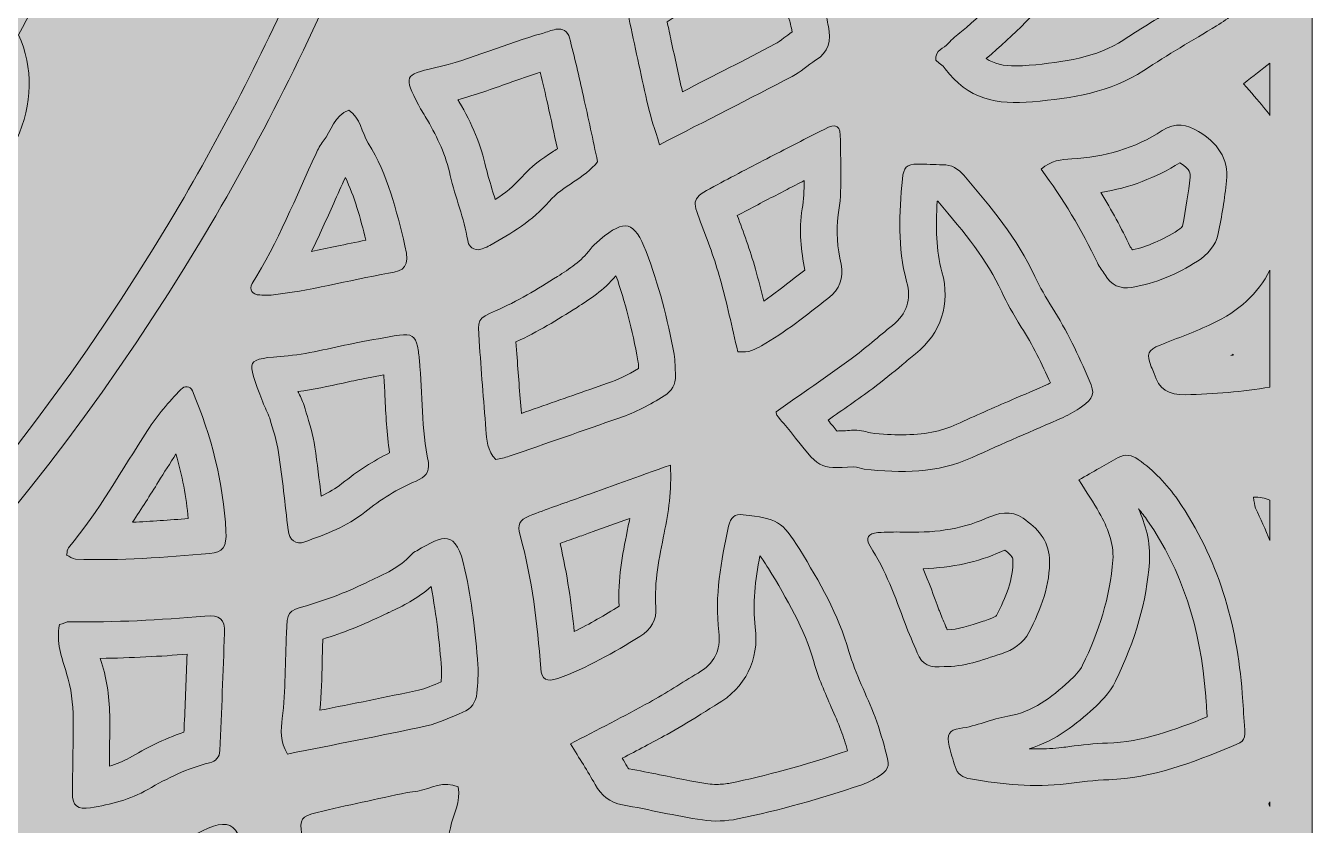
# Model space of a CAD drawing. Extents: x 140 to 2861, y -2860 to -140.
# Drawn here: x 2298 to 2861, y -2273 to -1924 of the extents above; entities that cross this region are included whole.
import ezdxf

# ---------------------------------------------------------------- set-up
doc = ezdxf.new("R2010")
doc.units = 0
doc.header["$MEASUREMENT"] = 0
doc.layers.add('Layer 1', color=7, linetype='Continuous')

# ---------------------------------------------------------------- blocks, each defined once
blk = doc.blocks.new('block 3')
at = {"layer": 'Layer 1', "lineweight": 0}
blk.add_lwpolyline([(140.32, -139.6), (140.32, -2859.85), (2860.58, -2859.85), (2860.58, -139.6), (140.32, -139.6)], dxfattribs=at)
for points, knots in [([(2810.49, -1909.99), (2807.62, -1911.73), (2804.75, -1913.45), (2801.87, -1915.18), (2794.1, -1919.83), (2786.07, -1924.64), (2778.24, -1929.8), (2766.35, -1937.64), (2751.91, -1939.55), (2736.92, -1940.96), (2734.9, -1941.15), (2733.01, -1941.25), (2731.29, -1941.25), (2725.62, -1941.25), (2721.5, -1940.28), (2718.13, -1937.98), (2730.26, -1927.8), (2741.07, -1916.39), (2751.1, -1905.56), (2765.23, -1890.32), (2763.08, -1875.47), (2758.79, -1865.7), (2755.07, -1857.22), (2754.26, -1847.2), (2753.43, -1836.59), (2764.35, -1846.3), (2774.62, -1855.56), (2782.43, -1866.54), (2782.43, -1866.54), (2782.85, -1867.13), (2782.85, -1867.13), (2788.15, -1874.56), (2793.62, -1882.25), (2799.62, -1889.7), (2804.59, -1895.87), (2809.01, -1902.17), (2812.82, -1908.51), (2812.13, -1908.97), (2811.35, -1909.47), (2810.49, -1909.99)], [0, 0, 0, 0, 1, 1, 1, 2, 2, 2, 3, 3, 3, 4, 4, 4, 5, 5, 5, 6, 6, 6, 7, 7, 7, 8, 8, 8, 9, 9, 9, 10, 10, 10, 11, 11, 11, 12, 12, 12, 13, 13, 13, 13]), ([(1721.31, -2475.94), (1650.1, -2492.19), (1576.59, -2500.42), (1502.82, -2500.42), (1275.74, -2500.42), (1053.46, -2423.1), (876.93, -2282.7), (747.66, -2179.87), (646.42, -2042.83), (583.05, -1885.2), (585.7, -1885.24), (588.33, -1885.26), (590.95, -1885.26), (617.95, -1885.26), (644.51, -1883.12), (669.9, -1878.88), (675.18, -1878.01), (680.42, -1877.09), (685.59, -1876.14), (692.52, -1891.82), (699.86, -1907.26), (707.5, -1922.18), (707.63, -1922.44), (707.76, -1922.7), (707.9, -1922.96), (699.09, -1938.69), (698.57, -1955.99), (706.48, -1973.45), (718.93, -2001.08), (733.65, -2027.64), (747.71, -2052.23), (767.43, -2086.76), (788.67, -2119.44), (814.5, -2157.91), (821.77, -2168.68), (829.03, -2179.4), (836.3, -2190.13), (839.34, -2194.61), (844.35, -2197.16), (849.55, -2197.16), (851.2, -2197.16), (852.87, -2196.9), (854.5, -2196.37), (861.28, -2194.17), (865.78, -2187.74), (865.54, -2180.62), (865.06, -2166.24), (861.95, -2153.6), (859.29, -2144.17), (857.96, -2139.46), (856.57, -2134.72), (855.14, -2129.94), (881.3, -2157.11), (909.28, -2182.57), (938.82, -2206.07), (956.91, -2220.45), (975.89, -2234.36), (995.3, -2247.44), (1002.96, -2261.61), (1012.87, -2279.29), (1024.11, -2296.31), (1024.37, -2296.71), (1024.64, -2297.12), (1024.9, -2297.53), (1028.35, -2302.86), (1033.56, -2310.91), (1045.09, -2315.48), (1047, -2316.24), (1049.01, -2316.61), (1050.99, -2316.61), (1054.94, -2316.61), (1058.83, -2315.15), (1061.84, -2312.37), (1066.36, -2308.2), (1068.09, -2301.8), (1066.29, -2295.92), (1065.62, -2293.73), (1064.97, -2291.62), (1064.34, -2289.57), (1079.4, -2297.86), (1094.69, -2305.72), (1110.06, -2313.08), (1170.4, -2341.94), (1234.14, -2364.18), (1299.51, -2379.2), (1355.25, -2392.01), (1412.38, -2399.57), (1469.48, -2401.7), (1471.75, -2407.46), (1473.91, -2412.89), (1476.03, -2418.12), (1476.38, -2418.96), (1476.7, -2419.83), (1477.04, -2420.7), (1479.19, -2426.37), (1482.15, -2434.14), (1489.71, -2440.99), (1492.76, -2443.75), (1496.61, -2445.13), (1500.45, -2445.13), (1504.3, -2445.13), (1508.14, -2443.75), (1511.19, -2440.99), (1518.76, -2434.14), (1521.71, -2426.37), (1523.87, -2420.7), (1524.2, -2419.83), (1524.52, -2418.96), (1524.89, -2418.08), (1526.97, -2412.93), (1529.11, -2407.57), (1531.36, -2401.87), (1588.39, -2400.06), (1645.11, -2392.79), (1700.1, -2380.25), (1760.8, -2366.4), (1820.45, -2345.97), (1877.38, -2319.51), (1897.35, -2310.23), (1917.18, -2300.1), (1936.67, -2289.24), (1936, -2291.39), (1935.32, -2293.61), (1934.61, -2295.92), (1932.81, -2301.8), (1934.54, -2308.2), (1939.06, -2312.37), (1942.07, -2315.15), (1945.96, -2316.61), (1949.91, -2316.61), (1951.9, -2316.61), (1953.9, -2316.24), (1955.81, -2315.48), (1967.34, -2310.91), (1972.55, -2302.85), (1976, -2297.53), (1976.27, -2297.12), (1976.53, -2296.71), (1976.79, -2296.32), (1988.21, -2279.02), (1998.02, -2261.51), (2006.23, -2246.28), (2016.71, -2239.15), (2026.97, -2231.86), (2036.76, -2224.59), (2075.52, -2195.82), (2112.12, -2163.88), (2145.94, -2129.35), (2144.44, -2134.33), (2143, -2139.28), (2141.6, -2144.19), (2138.95, -2153.59), (2135.84, -2166.23), (2135.36, -2180.62), (2135.13, -2187.74), (2139.63, -2194.17), (2146.41, -2196.37), (2148.04, -2196.9), (2149.71, -2197.16), (2151.35, -2197.16), (2156.56, -2197.16), (2161.57, -2194.61), (2164.6, -2190.13), (2164.6, -2190.13), (2165.47, -2188.85), (2165.47, -2188.85), (2172.45, -2178.55), (2179.42, -2168.25), (2186.42, -2157.88), (2212.24, -2119.44), (2233.47, -2086.76), (2253.19, -2052.24), (2267.25, -2027.64), (2281.97, -2001.08), (2294.41, -1973.48), (2301.54, -1957.75), (2301.81, -1942.06), (2295.31, -1927.57), (2304.32, -1911.02), (2312.84, -1894.12), (2320.75, -1877.12), (2324.15, -1877.72), (2327.57, -1878.31), (2331, -1878.88), (2356.39, -1883.12), (2382.96, -1885.26), (2409.96, -1885.26), (2414.72, -1885.26), (2419.54, -1885.19), (2424.4, -1885.06), (2407.98, -1923.97), (2388.93, -1962.09), (2367.62, -1998.67), (2226.81, -2240.41), (1991.24, -2414.37), (1721.31, -2475.94)], [0, 0, 0, 0, 1, 1, 1, 2, 2, 2, 3, 3, 3, 4, 4, 4, 5, 5, 5, 6, 6, 6, 7, 7, 7, 8, 8, 8, 9, 9, 9, 10, 10, 10, 11, 11, 11, 12, 12, 12, 13, 13, 13, 14, 14, 14, 15, 15, 15, 16, 16, 16, 17, 17, 17, 18, 18, 18, 19, 19, 19, 20, 20, 20, 21, 21, 21, 22, 22, 22, 23, 23, 23, 24, 24, 24, 25, 25, 25, 26, 26, 26, 27, 27, 27, 28, 28, 28, 29, 29, 29, 30, 30, 30, 31, 31, 31, 32, 32, 32, 33, 33, 33, 34, 34, 34, 35, 35, 35, 36, 36, 36, 37, 37, 37, 38, 38, 38, 39, 39, 39, 40, 40, 40, 41, 41, 41, 42, 42, 42, 43, 43, 43, 44, 44, 44, 45, 45, 45, 46, 46, 46, 47, 47, 47, 48, 48, 48, 49, 49, 49, 50, 50, 50, 51, 51, 51, 52, 52, 52, 53, 53, 53, 54, 54, 54, 55, 55, 55, 56, 56, 56, 57, 57, 57, 58, 58, 58, 59, 59, 59, 60, 60, 60, 61, 61, 61, 62, 62, 62, 63, 63, 63, 64, 64, 64, 65, 65, 65, 65]), ([(2632.3, -1921.61), (2632.51, -1922.24), (2632.75, -1923.48), (2632.98, -1924.68), (2632.98, -1924.68), (2633.31, -1926.36), (2633.31, -1926.36), (2631.98, -1927.27), (2630.78, -1928.18), (2629.68, -1929.01), (2628.25, -1930.09), (2626.9, -1931.11), (2625.97, -1931.6), (2612.7, -1938.54), (2599.4, -1945.34), (2585.37, -1952.52), (2583.7, -1945.16), (2582.09, -1937.67), (2580.52, -1930.39), (2579.91, -1927.56), (2579.3, -1924.72), (2578.69, -1921.89), (2585.61, -1917.47), (2592.33, -1912.93), (2598.59, -1907.28), (2599.9, -1906.1), (2601.29, -1904.92), (2602.76, -1903.67), (2607.94, -1899.28), (2613.68, -1894.41), (2618.25, -1887.56), (2623.46, -1898.03), (2628.07, -1909.21), (2632.3, -1921.61)], [0, 0, 0, 0, 1, 1, 1, 2, 2, 2, 3, 3, 3, 4, 4, 4, 5, 5, 5, 6, 6, 6, 7, 7, 7, 8, 8, 8, 9, 9, 9, 10, 10, 10, 11, 11, 11, 11]), ([(2528.51, -1978.88), (2524.23, -1981.74), (2519.37, -1984.97), (2515.05, -1989.99), (2511.85, -1993.7), (2507.87, -1996.85), (2503.61, -1999.66), (2503.28, -1998.57), (2502.94, -1997.48), (2502.61, -1996.41), (2501.44, -1992.61), (2500.34, -1989.03), (2499.55, -1985.58), (2497.35, -1975.9), (2493.49, -1966.48), (2487.73, -1956.78), (2487.57, -1956.51), (2487.41, -1956.25), (2487.26, -1955.98), (2494.95, -1953.86), (2502.29, -1951.25), (2509.44, -1948.71), (2514.19, -1947.02), (2518.75, -1945.4), (2523.28, -1943.96), (2524.42, -1948.74), (2525.49, -1953.45), (2526.51, -1958), (2527.96, -1964.43), (2529.37, -1971.01), (2530.73, -1977.39), (2530.03, -1977.87), (2529.28, -1978.37), (2528.51, -1978.88)], [0, 0, 0, 0, 1, 1, 1, 2, 2, 2, 3, 3, 3, 4, 4, 4, 5, 5, 5, 6, 6, 6, 7, 7, 7, 8, 8, 8, 9, 9, 9, 10, 10, 10, 11, 11, 11, 11]), ([(2768.24, -1996.54), (2780.71, -1994.5), (2792.25, -1990.16), (2802.67, -1983.6), (2802.69, -1983.61), (2802.7, -1983.62), (2802.72, -1983.63), (2807.53, -1986.47), (2807.34, -1988.35), (2807.18, -1989.86), (2806.5, -1996.55), (2805.37, -2003.74), (2803.84, -2011.22), (2803.79, -2011.37), (2803.29, -2012.17), (2801.88, -2013.05), (2795.09, -2017.32), (2788.57, -2020.14), (2782.02, -2021.63), (2781.94, -2021.51), (2781.85, -2021.39), (2781.77, -2021.28), (2781.53, -2020.94), (2781.22, -2020.49), (2781.08, -2020.27), (2777.16, -2012.08), (2772.86, -2004.15), (2768.24, -1996.54)], [0, 0, 0, 0, 1, 1, 1, 2, 2, 2, 3, 3, 3, 4, 4, 4, 5, 5, 5, 6, 6, 6, 7, 7, 7, 8, 8, 8, 9, 9, 9, 9]), ([(2423.3, -2022.33), (2426.75, -2015.26), (2429.92, -2008.17), (2433.04, -2001.19), (2434.7, -1997.49), (2436.4, -1993.69), (2438.12, -1989.96), (2442.11, -1998.31), (2444.65, -2007.63), (2447.08, -2017.41), (2442.75, -2018.26), (2438.48, -2019.16), (2434.31, -2020.05), (2430.56, -2020.84), (2426.89, -2021.61), (2423.3, -2022.33)], [0, 0, 0, 0, 1, 1, 1, 2, 2, 2, 3, 3, 3, 4, 4, 4, 5, 5, 5, 5]), ([(2609.33, -2006.6), (2615.27, -2003.42), (2621.35, -2000.27), (2627.25, -1997.21), (2627.25, -1997.21), (2631.14, -1995.19), (2631.14, -1995.19), (2633.6, -1993.92), (2636.1, -1992.63), (2638.63, -1991.32), (2638.59, -1995.61), (2638.37, -1999.72), (2637.7, -2003.65), (2636.06, -2013.28), (2637.26, -2022.21), (2638.86, -2030.45), (2637.33, -2031.63), (2635.8, -2032.82), (2634.27, -2034), (2629.72, -2037.55), (2625.33, -2040.97), (2620.88, -2044.05), (2619.78, -2039.38), (2618.6, -2034.67), (2617.28, -2029.99), (2614.94, -2021.68), (2612.03, -2013.68), (2609.33, -2006.6)], [0, 0, 0, 0, 1, 1, 1, 2, 2, 2, 3, 3, 3, 4, 4, 4, 5, 5, 5, 6, 6, 6, 7, 7, 7, 8, 8, 8, 9, 9, 9, 9]), ([(2681.32, -2102.43), (2677.32, -2102.43), (2672.91, -2102.18), (2667.49, -2101.64), (2666.03, -2101.17), (2663.58, -2100.44), (2660.5, -2100.44), (2660.1, -2100.44), (2659.71, -2100.45), (2659.32, -2100.48), (2656.72, -2100.64), (2654.48, -2100.77), (2652.94, -2100.78), (2651.97, -2099.72), (2650.54, -2097.96), (2649.01, -2096.03), (2655.47, -2091.51), (2662.06, -2086.87), (2668.53, -2082.13), (2673.1, -2078.79), (2677.32, -2075.25), (2681.41, -2071.83), (2683.33, -2070.23), (2685.25, -2068.62), (2687.2, -2067.04), (2698.45, -2057.94), (2702.56, -2045.21), (2698.77, -2031.19), (2696.21, -2021.7), (2695.94, -2011.77), (2696.72, -2000.38), (2696.81, -2000.38), (2696.9, -2000.39), (2696.99, -2000.39), (2708.89, -2014.26), (2718.51, -2026.09), (2724.88, -2039.95), (2727.06, -2044.69), (2729.78, -2049.59), (2733.45, -2055.36), (2738.38, -2063.11), (2742.47, -2071.53), (2746.19, -2079.76), (2745.84, -2079.93), (2745.5, -2080.09), (2745.16, -2080.24), (2739.91, -2082.58), (2734.51, -2084.92), (2729.29, -2087.19), (2721.41, -2090.6), (2713.26, -2094.13), (2705.25, -2097.83), (2698.45, -2100.97), (2690.84, -2102.43), (2681.32, -2102.43)], [0, 0, 0, 0, 1, 1, 1, 2, 2, 2, 3, 3, 3, 4, 4, 4, 5, 5, 5, 6, 6, 6, 7, 7, 7, 8, 8, 8, 9, 9, 9, 10, 10, 10, 11, 11, 11, 12, 12, 12, 13, 13, 13, 14, 14, 14, 15, 15, 15, 16, 16, 16, 17, 17, 17, 18, 18, 18, 18]), ([(2566.23, -2073.52), (2561.36, -2076.36), (2557.01, -2078.42), (2552.71, -2079.92), (2552.71, -2079.92), (2544.94, -2082.63), (2544.94, -2082.63), (2534.96, -2086.11), (2524.98, -2089.59), (2515, -2093.06), (2514.28, -2084.4), (2513.65, -2075.64), (2513.03, -2067.12), (2513.03, -2067.12), (2512.65, -2061.8), (2512.65, -2061.8), (2522.17, -2057.48), (2530.71, -2052.21), (2539.33, -2046.75), (2544.58, -2043.42), (2550.99, -2039.36), (2556.35, -2032.9), (2560.34, -2044.2), (2563.5, -2056.41), (2565.97, -2070.04), (2566.13, -2070.88), (2566.19, -2072.14), (2566.23, -2073.52)], [0, 0, 0, 0, 1, 1, 1, 2, 2, 2, 3, 3, 3, 4, 4, 4, 5, 5, 5, 6, 6, 6, 7, 7, 7, 8, 8, 8, 9, 9, 9, 9]), ([(2826.08, -2067.17), (2826.08, -2067.17), (2826.08, -2067.61), (2826.08, -2067.61), (2825.71, -2067.65), (2825.33, -2067.69), (2824.96, -2067.73), (2825.33, -2067.55), (2825.71, -2067.36), (2826.08, -2067.17)], [0, 0, 0, 0, 1, 1, 1, 2, 2, 2, 3, 3, 3, 3]), ([(2417.41, -2083.49), (2424.26, -2082.67), (2430.77, -2081.24), (2437.09, -2079.85), (2440.34, -2079.13), (2443.42, -2078.46), (2446.48, -2077.88), (2446.48, -2077.88), (2448.9, -2077.41), (2448.9, -2077.41), (2450.94, -2077.02), (2452.94, -2076.64), (2454.9, -2076.28), (2455.1, -2079.27), (2455.24, -2082.3), (2455.4, -2085.45), (2455.8, -2093.55), (2456.2, -2101.86), (2457.43, -2110.35), (2450.3, -2113.84), (2443.43, -2118.26), (2436.57, -2123.78), (2433.92, -2125.9), (2430.9, -2127.64), (2427.5, -2129.23), (2426.69, -2122.22), (2425.84, -2115.01), (2424.78, -2107.83), (2423.97, -2102.33), (2422.4, -2097.25), (2421.02, -2092.77), (2420.8, -2092.04), (2420.58, -2091.32), (2420.36, -2090.6), (2419.59, -2088.07), (2418.61, -2086.01), (2417.83, -2084.36), (2417.69, -2084.08), (2417.54, -2083.77), (2417.41, -2083.49)], [0, 0, 0, 0, 1, 1, 1, 2, 2, 2, 3, 3, 3, 4, 4, 4, 5, 5, 5, 6, 6, 6, 7, 7, 7, 8, 8, 8, 9, 9, 9, 10, 10, 10, 11, 11, 11, 12, 12, 12, 13, 13, 13, 13]), ([(2345.14, -2140.66), (2349.08, -2134.74), (2352.8, -2128.78), (2356.47, -2122.91), (2358.96, -2118.92), (2361.53, -2114.81), (2364.1, -2110.82), (2366.8, -2120.27), (2368.59, -2129.63), (2369.49, -2139.02), (2361.18, -2139.68), (2353.13, -2140.3), (2345.14, -2140.66)], [0, 0, 0, 0, 1, 1, 1, 2, 2, 2, 3, 3, 3, 4, 4, 4, 4]), ([(2754.57, -2238.69), (2753.43, -2238.83), (2752.3, -2238.96), (2751.17, -2239.1), (2747.69, -2239.51), (2744.03, -2239.71), (2740.27, -2239.71), (2739.16, -2239.71), (2738.04, -2239.7), (2736.89, -2239.66), (2748.85, -2236.08), (2757.6, -2228.79), (2765, -2222.03), (2767.76, -2219.5), (2771.94, -2215.68), (2774.63, -2210.12), (2783.38, -2192.02), (2788.22, -2175.07), (2789.42, -2158.3), (2790.08, -2149.21), (2787.63, -2141.28), (2784.61, -2134.77), (2786.03, -2136.4), (2787.38, -2138.13), (2788.65, -2139.98), (2803.44, -2161.4), (2811.75, -2186.49), (2814.06, -2216.69), (2814.24, -2219.12), (2814.39, -2221.55), (2814.54, -2223.97), (2814.58, -2224.56), (2814.61, -2225.15), (2814.65, -2225.73), (2800.62, -2231.39), (2786.15, -2236.72), (2771.13, -2237.18), (2765.36, -2237.36), (2759.87, -2238.04), (2754.57, -2238.69)], [0, 0, 0, 0, 1, 1, 1, 2, 2, 2, 3, 3, 3, 4, 4, 4, 5, 5, 5, 6, 6, 6, 7, 7, 7, 8, 8, 8, 9, 9, 9, 10, 10, 10, 11, 11, 11, 12, 12, 12, 13, 13, 13, 13]), ([(2557.72, -2177.35), (2551.46, -2181.2), (2544.93, -2185.09), (2538.15, -2188.45), (2536.95, -2176.65), (2535.09, -2163.41), (2531.9, -2149.91), (2534.49, -2148.96), (2537.13, -2148.03), (2539.85, -2147.07), (2541.88, -2146.36), (2543.9, -2145.65), (2545.92, -2144.92), (2551.35, -2142.97), (2556.78, -2141.02), (2562.35, -2139.02), (2562.15, -2140.1), (2561.94, -2141.19), (2561.72, -2142.29), (2561.72, -2142.29), (2561.26, -2144.58), (2561.26, -2144.58), (2559.2, -2154.89), (2557.08, -2165.54), (2557.72, -2177.35)], [0, 0, 0, 0, 1, 1, 1, 2, 2, 2, 3, 3, 3, 4, 4, 4, 5, 5, 5, 6, 6, 6, 7, 7, 7, 8, 8, 8, 8]), ([(2719.79, -2182.93), (2718.77, -2183.26), (2717.75, -2183.6), (2716.74, -2183.93), (2710.94, -2185.85), (2705.47, -2187.66), (2701.1, -2187.68), (2700.84, -2187.09), (2700.59, -2186.5), (2700.34, -2185.91), (2699.35, -2183.62), (2698.42, -2181.46), (2697.66, -2179.39), (2697.66, -2179.39), (2697.48, -2178.91), (2697.48, -2178.91), (2695.3, -2172.98), (2693.09, -2166.96), (2690.5, -2160.95), (2703.26, -2160.49), (2714.45, -2158.06), (2724.57, -2153.56), (2725.29, -2153.24), (2725.84, -2153.03), (2726.24, -2152.88), (2729.67, -2155.42), (2729.73, -2156.65), (2729.75, -2157.07), (2730.13, -2165.43), (2726.55, -2173.7), (2722.6, -2181.41), (2722.37, -2181.67), (2721.48, -2182.38), (2719.79, -2182.93)], [0, 0, 0, 0, 1, 1, 1, 2, 2, 2, 3, 3, 3, 4, 4, 4, 5, 5, 5, 6, 6, 6, 7, 7, 7, 8, 8, 8, 9, 9, 9, 10, 10, 10, 11, 11, 11, 11]), ([(2600.41, -2255.24), (2599.06, -2255.24), (2597.75, -2255.15), (2596.53, -2254.96), (2589.55, -2253.89), (2582.64, -2252.49), (2575.33, -2251.01), (2571, -2250.14), (2566.53, -2249.23), (2562.05, -2248.41), (2561.93, -2248.38), (2561.84, -2248.36), (2561.77, -2248.34), (2561.67, -2248.22), (2561.48, -2247.95), (2561.21, -2247.48), (2560.52, -2246.23), (2559.82, -2245.01), (2559.1, -2243.79), (2565.6, -2240.41), (2572.21, -2236.94), (2578.66, -2233.38), (2583.45, -2230.75), (2587.99, -2227.93), (2592.39, -2225.21), (2595.13, -2223.51), (2597.71, -2221.91), (2600.33, -2220.36), (2612.98, -2212.88), (2618.97, -2200.89), (2617.2, -2186.58), (2615.94, -2176.42), (2617.19, -2165.96), (2619.22, -2155.27), (2619.91, -2156.14), (2621.06, -2157.8), (2622.97, -2160.92), (2631.08, -2174.19), (2638.7, -2187.28), (2642.74, -2201.47), (2644.79, -2208.68), (2647.65, -2215.21), (2650.42, -2221.52), (2651.95, -2225.01), (2653.39, -2228.31), (2654.64, -2231.57), (2655.72, -2234.42), (2656.65, -2237.45), (2657.55, -2240.61), (2637.99, -2247.04), (2621.69, -2251.51), (2606.31, -2254.65), (2604.42, -2255.04), (2602.38, -2255.24), (2600.41, -2255.24)], [0, 0, 0, 0, 1, 1, 1, 2, 2, 2, 3, 3, 3, 4, 4, 4, 5, 5, 5, 6, 6, 6, 7, 7, 7, 8, 8, 8, 9, 9, 9, 10, 10, 10, 11, 11, 11, 12, 12, 12, 13, 13, 13, 14, 14, 14, 15, 15, 15, 16, 16, 16, 17, 17, 17, 18, 18, 18, 18]), ([(2427.97, -2201.79), (2428.05, -2198.31), (2428.13, -2194.99), (2428.26, -2191.7), (2436.94, -2189.06), (2445.88, -2185.51), (2455.5, -2180.88), (2456.15, -2180.56), (2456.81, -2180.25), (2457.47, -2179.94), (2462.97, -2177.32), (2469.62, -2174.17), (2475.55, -2168.8), (2478.02, -2181.55), (2479.28, -2194.31), (2480.12, -2204.27), (2480.26, -2205.93), (2480.12, -2208.07), (2479.92, -2210.37), (2476.35, -2211.92), (2472.97, -2213.39), (2470.13, -2214.01), (2455.86, -2217.11), (2441.2, -2220.02), (2427.01, -2222.83), (2427.64, -2215.65), (2427.81, -2208.63), (2427.97, -2201.79)], [0, 0, 0, 0, 1, 1, 1, 2, 2, 2, 3, 3, 3, 4, 4, 4, 5, 5, 5, 6, 6, 6, 7, 7, 7, 8, 8, 8, 9, 9, 9, 9]), ([(2331.59, -2201.98), (2331.59, -2201.98), (2331.02, -2200.16), (2331.02, -2200.16), (2344.63, -2200), (2357.75, -2199.21), (2368.97, -2198.35), (2368.62, -2208.56), (2368.17, -2218.82), (2367.74, -2228.83), (2367.69, -2230.02), (2367.64, -2231.22), (2367.59, -2232.41), (2358.55, -2235.44), (2350.6, -2239.68), (2343.8, -2243.6), (2341.09, -2245.16), (2338.06, -2246.34), (2334.99, -2247.26), (2335.09, -2240.51), (2335.19, -2233.52), (2335.18, -2226.58), (2335.17, -2217.78), (2333.99, -2209.74), (2331.59, -2201.98)], [0, 0, 0, 0, 1, 1, 1, 2, 2, 2, 3, 3, 3, 4, 4, 4, 5, 5, 5, 6, 6, 6, 7, 7, 7, 8, 8, 8, 8])]:
    blk.add_open_spline(points, degree=3, knots=knots, dxfattribs=at)
blk = doc.blocks.new('block 5')
at = {"layer": 'Layer 1', "lineweight": 0}
blk.add_lwpolyline([(140.32, -139.6), (140.32, -2859.85), (2860.58, -2859.85), (2860.58, -139.6), (140.32, -139.6)], dxfattribs=at)
for points, knots in [([(2818.79, -1923.67), (2808.18, -1930.11), (2797.41, -1936.33), (2787.04, -1943.16), (2772.21, -1952.94), (2755.62, -1955.27), (2738.41, -1956.89), (2722.87, -1958.35), (2709.85, -1955.65), (2700.25, -1942.45), (2699.11, -1940.87), (2697.27, -1939.79), (2696.07, -1938.76), (2695.79, -1934.17), (2699.66, -1933.56), (2701.54, -1931.4), (2703.22, -1929.46), (2705.3, -1927.84), (2707.28, -1926.19), (2718.84, -1916.57), (2729.16, -1905.7), (2739.37, -1894.69), (2745.58, -1887.99), (2748.06, -1881.06), (2744.14, -1872.13), (2737.77, -1857.62), (2738.19, -1841.84), (2736.46, -1826.48), (2736.2, -1824.12), (2737.39, -1822.36), (2739.65, -1821.99), (2744.75, -1821.14), (2749.88, -1820.47), (2755.03, -1819.99), (2757.71, -1819.74), (2760.05, -1821.06), (2762.03, -1822.83), (2774.02, -1833.49), (2786.1, -1844.1), (2795.47, -1857.26), (2800.87, -1864.84), (2806.23, -1872.4), (2812.08, -1879.67), (2819.84, -1889.3), (2826.72, -1899.65), (2832.27, -1910.66), (2829.07, -1916.77), (2824.14, -1920.42), (2818.79, -1923.67)], [0, 0, 0, 0, 1, 1, 1, 2, 2, 2, 3, 3, 3, 4, 4, 4, 5, 5, 5, 6, 6, 6, 7, 7, 7, 8, 8, 8, 9, 9, 9, 10, 10, 10, 11, 11, 11, 12, 12, 12, 13, 13, 13, 14, 14, 14, 15, 15, 15, 16, 16, 16, 16]), ([(1724.87, -2491.54), (1425.79, -2559.76), (1106.27, -2485.55), (866.98, -2295.22), (723.83, -2181.37), (620.75, -2032.29), (559.33, -1868.3), (558.6, -1868.26), (557.87, -1868.21), (557.15, -1868.16), (593.85, -1870.51), (630.65, -1869.2), (667.27, -1863.1), (676.61, -1861.55), (685.91, -1859.87), (695.17, -1858.03), (703.39, -1877.35), (712.25, -1896.33), (721.74, -1914.89), (723.29, -1917.93), (724.87, -1920.95), (726.45, -1923.96), (726.14, -1924.37), (725.83, -1924.78), (725.52, -1925.19), (715.76, -1938.14), (714.42, -1952.2), (721.07, -1966.88), (733.05, -1993.47), (747.15, -2019.02), (761.6, -2044.3), (782.08, -2080.15), (804.75, -2114.69), (827.76, -2148.96), (835.02, -2159.72), (842.29, -2170.44), (849.55, -2181.16), (849.16, -2169.67), (846.86, -2159.03), (843.9, -2148.54), (835.32, -2118.29), (825.31, -2088.56), (814.42, -2059.15), (853.93, -2108.88), (898.82, -2153.81), (948.78, -2193.54), (967.7, -2208.6), (987.31, -2222.88), (1007.5, -2236.36), (1012.17, -2245.06), (1016.94, -2253.71), (1021.9, -2262.26), (1026.85, -2270.8), (1032.01, -2279.24), (1037.47, -2287.51), (1040.66, -2292.35), (1043.54, -2297.65), (1050.99, -2300.61), (1048.23, -2291.58), (1045.84, -2283.97), (1043.5, -2276.37), (1041.3, -2269.22), (1039.02, -2262.11), (1036.69, -2255.01), (1062.63, -2270.89), (1089.43, -2285.47), (1116.97, -2298.64), (1176.25, -2327), (1238.87, -2348.85), (1303.09, -2363.61), (1361.41, -2377.01), (1421.01, -2384.52), (1480.53, -2386.04), (1483.92, -2394.73), (1487.34, -2403.42), (1490.85, -2412.07), (1493.15, -2417.72), (1494.76, -2423.98), (1500.45, -2429.13), (1506.14, -2423.98), (1507.75, -2417.72), (1510.06, -2412.07), (1513.55, -2403.45), (1516.96, -2394.81), (1520.33, -2386.15), (1579.84, -2384.97), (1639.02, -2377.77), (1696.54, -2364.65), (1756.15, -2351.05), (1814.72, -2330.98), (1870.64, -2305), (1902.77, -2290.07), (1934.12, -2273.13), (1964.42, -2254.37), (1962.02, -2261.68), (1959.67, -2269.01), (1957.4, -2276.37), (1955.06, -2283.97), (1952.68, -2291.58), (1949.91, -2300.61), (1957.36, -2297.65), (1960.25, -2292.35), (1963.43, -2287.51), (1974.58, -2270.62), (1984.47, -2253.03), (1994, -2235.24), (2005.25, -2227.66), (2016.34, -2219.83), (2027.23, -2211.74), (2075.88, -2175.62), (2121.07, -2134.43), (2161.53, -2089.33), (2169.8, -2080.11), (2177.87, -2070.71), (2185.75, -2061.15), (2175.14, -2089.91), (2165.39, -2118.98), (2157, -2148.54), (2154.04, -2159.03), (2151.74, -2169.67), (2151.36, -2181.16), (2158.62, -2170.44), (2165.88, -2159.72), (2173.14, -2148.96), (2196.15, -2114.69), (2218.82, -2080.15), (2239.3, -2044.3), (2253.75, -2019.02), (2267.85, -1993.47), (2279.84, -1966.88), (2286.08, -1953.09), (2285.27, -1939.84), (2277.05, -1927.55), (2289.5, -1905.21), (2300.96, -1882.39), (2311.38, -1859.14), (2318.78, -1860.54), (2326.19, -1861.86), (2333.63, -1863.1), (2371.89, -1869.48), (2410.35, -1870.63), (2448.69, -1867.82), (2429.8, -1915.98), (2407.27, -1962.4), (2381.45, -2006.73), (2240.59, -2248.53), (2002, -2428.33), (1724.87, -2491.54)], [0, 0, 0, 0, 1, 1, 1, 2, 2, 2, 3, 3, 3, 4, 4, 4, 5, 5, 5, 6, 6, 6, 7, 7, 7, 8, 8, 8, 9, 9, 9, 10, 10, 10, 11, 11, 11, 12, 12, 12, 13, 13, 13, 14, 14, 14, 15, 15, 15, 16, 16, 16, 17, 17, 17, 18, 18, 18, 19, 19, 19, 20, 20, 20, 21, 21, 21, 22, 22, 22, 23, 23, 23, 24, 24, 24, 25, 25, 25, 26, 26, 26, 27, 27, 27, 28, 28, 28, 29, 29, 29, 30, 30, 30, 31, 31, 31, 32, 32, 32, 33, 33, 33, 34, 34, 34, 35, 35, 35, 36, 36, 36, 37, 37, 37, 38, 38, 38, 39, 39, 39, 40, 40, 40, 41, 41, 41, 42, 42, 42, 43, 43, 43, 44, 44, 44, 45, 45, 45, 46, 46, 46, 47, 47, 47, 48, 48, 48, 49, 49, 49, 49]), ([(2643.59, -1938.74), (2640.09, -1940.94), (2637.01, -1943.88), (2633.38, -1945.78), (2614.67, -1955.56), (2595.83, -1965.12), (2575.32, -1975.64), (2573.26, -1968.68), (2571.55, -1963.82), (2570.4, -1958.83), (2567.61, -1946.75), (2565.09, -1934.6), (2562.44, -1922.48), (2560.8, -1914.93), (2560.95, -1914.18), (2567.77, -1909.87), (2574.77, -1905.44), (2581.67, -1900.99), (2587.87, -1895.4), (2594.77, -1889.18), (2602.58, -1883.91), (2606.92, -1875.29), (2607.14, -1874.84), (2607.55, -1874.47), (2607.9, -1874.09), (2618.57, -1862.54), (2623.24, -1862.36), (2630.57, -1876.48), (2637.26, -1889.37), (2642.76, -1902.73), (2647.44, -1916.44), (2648.27, -1918.87), (2648.61, -1921.46), (2649.16, -1923.98), (2650.51, -1930.11), (2649.26, -1935.18), (2643.59, -1938.74)], [0, 0, 0, 0, 1, 1, 1, 2, 2, 2, 3, 3, 3, 4, 4, 4, 5, 5, 5, 6, 6, 6, 7, 7, 7, 8, 8, 8, 9, 9, 9, 10, 10, 10, 11, 11, 11, 12, 12, 12, 12]), ([(2542.12, -1954.49), (2544.26, -1964.01), (2546.26, -1973.56), (2548.33, -1983.1), (2542.54, -1990.43), (2533.19, -1993.45), (2527.17, -2000.43), (2519.93, -2008.83), (2510.7, -2014.43), (2501.21, -2019.7), (2499.45, -2020.68), (2497.45, -2021.24), (2496.4, -2021.65), (2492.87, -2021.39), (2491.88, -2019.44), (2491.55, -2017.47), (2489.96, -2007.75), (2486.12, -1998.63), (2483.95, -1989.12), (2481.96, -1980.37), (2478.47, -1972.52), (2473.97, -1964.94), (2472.65, -1962.72), (2471.26, -1960.55), (2470.07, -1958.26), (2463.62, -1945.79), (2463.69, -1945.12), (2477.05, -1942.07), (2493.22, -1938.37), (2508.31, -1931.47), (2524.19, -1926.98), (2526.17, -1926.41), (2528.1, -1925.63), (2530.11, -1925.22), (2533.12, -1924.61), (2535.31, -1926.17), (2536.01, -1928.87), (2538.23, -1937.36), (2540.19, -1945.92), (2542.12, -1954.49)], [0, 0, 0, 0, 1, 1, 1, 2, 2, 2, 3, 3, 3, 4, 4, 4, 5, 5, 5, 6, 6, 6, 7, 7, 7, 8, 8, 8, 9, 9, 9, 10, 10, 10, 11, 11, 11, 12, 12, 12, 13, 13, 13, 13]), ([(2842.08, -1962.84), (2841.22, -1961.63), (2840.31, -1960.44), (2839.34, -1959.26), (2836.71, -1956.1), (2833.97, -1953.03), (2830.53, -1949.05), (2834.83, -1945.68), (2838.53, -1942.76), (2842.08, -1939.99), (2842.08, -1939.99), (2842.08, -1962.84), (2842.08, -1962.84)], [0, 0, 0, 0, 1, 1, 1, 2, 2, 2, 3, 3, 3, 4, 4, 4, 4]), ([(2464.16, -2019.87), (2466.47, -2029.32), (2463.86, -2030.6), (2457, -2031.82), (2439.28, -2034.97), (2421.83, -2039.69), (2405.66, -2041.34), (2402.8, -2041.34), (2401.77, -2041.36), (2400.74, -2041.33), (2397.46, -2041.23), (2395.79, -2038.95), (2397.42, -2036.34), (2408.68, -2018.35), (2416.37, -1998.62), (2425.33, -1979.51), (2426.2, -1977.64), (2427.1, -1975.71), (2428.39, -1974.14), (2432.12, -1969.6), (2433.17, -1962.81), (2439.65, -1960.56), (2444.76, -1964), (2445.16, -1970.22), (2448.11, -1974.95), (2456.73, -1988.72), (2460.36, -2004.37), (2464.16, -2019.87)], [0, 0, 0, 0, 1, 1, 1, 2, 2, 2, 3, 3, 3, 4, 4, 4, 5, 5, 5, 6, 6, 6, 7, 7, 7, 8, 8, 8, 9, 9, 9, 9]), ([(2654.67, -2027.9), (2655.86, -2033.94), (2654.16, -2038.87), (2648.96, -2042.86), (2639.53, -2050.11), (2630.38, -2057.72), (2619.91, -2063.51), (2617.2, -2065.01), (2614.6, -2066.77), (2609.56, -2066.11), (2607, -2055.37), (2604.82, -2044.74), (2601.88, -2034.33), (2599.51, -2025.89), (2596.44, -2017.63), (2593.28, -2009.44), (2589.54, -1999.7), (2589.54, -1999.1), (2599.05, -1993.96), (2607.23, -1989.54), (2615.51, -1985.28), (2623.77, -1980.99), (2631.58, -1976.94), (2639.4, -1972.93), (2647.24, -1968.94), (2652.83, -1966.1), (2654.47, -1967.06), (2654.44, -1973.79), (2654.4, -1984.64), (2655.31, -1995.5), (2653.47, -2006.33), (2652.25, -2013.52), (2653.26, -2020.74), (2654.67, -2027.9)], [0, 0, 0, 0, 1, 1, 1, 2, 2, 2, 3, 3, 3, 4, 4, 4, 5, 5, 5, 6, 6, 6, 7, 7, 7, 8, 8, 8, 9, 9, 9, 10, 10, 10, 11, 11, 11, 11]), ([(2781.76, -2037.99), (2776.44, -2038.88), (2772.76, -2037.01), (2770.08, -2032.56), (2769.01, -2030.78), (2767.6, -2029.19), (2766.72, -2027.34), (2759.84, -2012.93), (2751.71, -1999.24), (2742.1, -1986.36), (2746.34, -1982.6), (2750.97, -1982.01), (2755.47, -1981.8), (2769.76, -1981.14), (2783.09, -1977.24), (2795.01, -1969.51), (2800.85, -1965.72), (2805.86, -1966.9), (2810.85, -1969.85), (2818.95, -1974.63), (2824.11, -1981.58), (2823.1, -1991.49), (2822.31, -1999.18), (2821.07, -2006.86), (2819.51, -2014.44), (2818.43, -2019.73), (2814.76, -2023.86), (2810.39, -2026.6), (2801.61, -2032.12), (2792.16, -2036.25), (2781.76, -2037.99)], [0, 0, 0, 0, 1, 1, 1, 2, 2, 2, 3, 3, 3, 4, 4, 4, 5, 5, 5, 6, 6, 6, 7, 7, 7, 8, 8, 8, 9, 9, 9, 10, 10, 10, 10]), ([(2711.95, -2112.36), (2696.75, -2119.38), (2680.88, -2119.11), (2664.81, -2117.46), (2663.29, -2117.3), (2661.78, -2116.36), (2660.3, -2116.45), (2644.59, -2117.41), (2645.49, -2117.32), (2632.56, -2101.03), (2630.65, -2098.62), (2628.61, -2096.31), (2626.69, -2093.9), (2626.4, -2093.54), (2626.43, -2092.92), (2626.3, -2092.38), (2637.23, -2084.68), (2648.28, -2077.14), (2659.07, -2069.23), (2665.31, -2064.65), (2671.11, -2059.48), (2677.14, -2054.61), (2683.41, -2049.53), (2685.5, -2043.42), (2683.33, -2035.37), (2679.35, -2020.67), (2680.01, -2005.65), (2681.49, -1990.66), (2682, -1985.46), (2683.3, -1984.17), (2688.14, -1984.11), (2691.75, -1984.06), (2695.38, -1984.44), (2698.99, -1984.4), (2702.96, -1984.35), (2705.83, -1986.13), (2708.33, -1989.03), (2720.13, -2002.77), (2731.76, -2016.6), (2739.42, -2033.27), (2741.56, -2037.94), (2744.19, -2042.43), (2746.95, -2046.77), (2753.36, -2056.85), (2758.35, -2067.64), (2763.15, -2078.52), (2765.76, -2084.42), (2765.1, -2086.41), (2759.71, -2090.25), (2757.21, -2092.04), (2754.49, -2093.6), (2751.68, -2094.85), (2738.46, -2100.75), (2725.09, -2106.3), (2711.95, -2112.36)], [0, 0, 0, 0, 1, 1, 1, 2, 2, 2, 3, 3, 3, 4, 4, 4, 5, 5, 5, 6, 6, 6, 7, 7, 7, 8, 8, 8, 9, 9, 9, 10, 10, 10, 11, 11, 11, 12, 12, 12, 13, 13, 13, 14, 14, 14, 15, 15, 15, 16, 16, 16, 17, 17, 17, 18, 18, 18, 18]), ([(2503.67, -2048.28), (2513.26, -2044.19), (2522.02, -2038.78), (2530.76, -2033.24), (2536.03, -2029.89), (2541.21, -2026.57), (2545.01, -2021.45), (2546.22, -2019.81), (2547.84, -2018.43), (2549.42, -2017.1), (2560.2, -2008.02), (2564.44, -2009.03), (2569.52, -2022.34), (2575.07, -2036.86), (2578.94, -2051.89), (2581.72, -2067.18), (2582.27, -2070.21), (2582.19, -2073.35), (2582.34, -2076.45), (2582.53, -2080.44), (2580.82, -2083.34), (2577.42, -2085.45), (2571.24, -2089.28), (2564.85, -2092.63), (2557.98, -2095.03), (2541.89, -2100.64), (2525.8, -2106.26), (2509.7, -2111.83), (2507.78, -2112.49), (2505.75, -2112.82), (2503.89, -2113.27), (2499.93, -2109.48), (2499.96, -2104.63), (2499.55, -2100.08), (2498.4, -2087.21), (2497.52, -2074.31), (2496.58, -2061.42), (2495.9, -2052.08), (2495.81, -2051.63), (2503.67, -2048.28)], [0, 0, 0, 0, 1, 1, 1, 2, 2, 2, 3, 3, 3, 4, 4, 4, 5, 5, 5, 6, 6, 6, 7, 7, 7, 8, 8, 8, 9, 9, 9, 10, 10, 10, 11, 11, 11, 12, 12, 12, 13, 13, 13, 13]), ([(2842.08, -2081.56), (2830.04, -2083.6), (2817.75, -2084.68), (2805.23, -2084.91), (2797.69, -2085.05), (2793.57, -2082.45), (2791.47, -2075.63), (2791.17, -2074.65), (2790.62, -2073.74), (2790.25, -2072.78), (2788.01, -2067.02), (2788.66, -2065.45), (2794.07, -2063.26), (2801.72, -2060.16), (2809.52, -2057.35), (2816.97, -2053.82), (2828.28, -2048.47), (2836.9, -2040.86), (2842.08, -2030.51), (2842.08, -2030.51), (2842.08, -2081.56), (2842.08, -2081.56)], [0, 0, 0, 0, 1, 1, 1, 2, 2, 2, 3, 3, 3, 4, 4, 4, 5, 5, 5, 6, 6, 6, 7, 7, 7, 7]), ([(2413.11, -2067.86), (2423.32, -2066.91), (2433.36, -2064.08), (2443.49, -2062.16), (2449.57, -2061), (2455.66, -2059.8), (2461.78, -2058.88), (2466.8, -2058.14), (2468.68, -2059.42), (2469.61, -2063.73), (2470.04, -2065.74), (2470.29, -2067.8), (2470.47, -2069.85), (2471.76, -2084.78), (2471.36, -2099.84), (2474.4, -2114.61), (2474.92, -2118.9), (2472.97, -2121.02), (2469.01, -2122.67), (2460.89, -2126.05), (2453.5, -2130.7), (2446.58, -2136.26), (2438.86, -2142.45), (2429.59, -2145.92), (2420.36, -2149.23), (2416.34, -2150.67), (2413.68, -2148.55), (2413.11, -2143.93), (2411.73, -2132.68), (2410.61, -2121.39), (2408.95, -2110.17), (2408.2, -2105.11), (2406.53, -2100.16), (2405.04, -2095.23), (2404.3, -2092.77), (2402.89, -2090.53), (2402, -2088.11), (2394.86, -2068.56), (2393.59, -2069.67), (2413.11, -2067.86)], [0, 0, 0, 0, 1, 1, 1, 2, 2, 2, 3, 3, 3, 4, 4, 4, 5, 5, 5, 6, 6, 6, 7, 7, 7, 8, 8, 8, 9, 9, 9, 10, 10, 10, 11, 11, 11, 12, 12, 12, 13, 13, 13, 13]), ([(2316.32, -2155.01), (2316.62, -2153.71), (2316.55, -2152.48), (2317.12, -2151.79), (2330.39, -2135.88), (2340.47, -2117.81), (2351.7, -2100.53), (2355.94, -2094.01), (2360.87, -2088.1), (2366.27, -2082.57), (2367.84, -2080.97), (2370.27, -2080.84), (2371.29, -2083.27), (2379.56, -2102.9), (2384.81, -2123.29), (2385.95, -2144.61), (2386.31, -2151.29), (2384.63, -2153.87), (2378.82, -2154.32), (2359.31, -2155.86), (2339.78, -2157.68), (2320.16, -2156.75), (2318.84, -2156.69), (2317.56, -2155.59), (2316.32, -2155.01)], [0, 0, 0, 0, 1, 1, 1, 2, 2, 2, 3, 3, 3, 4, 4, 4, 5, 5, 5, 6, 6, 6, 7, 7, 7, 8, 8, 8, 8]), ([(2753.04, -2254.99), (2738.98, -2256.64), (2725.1, -2255.27), (2711.24, -2252.86), (2707.88, -2252.27), (2705.46, -2250.87), (2704.5, -2247.42), (2703.67, -2244.42), (2702.6, -2241.49), (2701.9, -2238.46), (2700.78, -2233.59), (2701.94, -2231.31), (2706.59, -2230.75), (2713.89, -2229.87), (2720.54, -2226.55), (2727.63, -2225.41), (2738.59, -2223.64), (2746.51, -2217.25), (2754.2, -2210.22), (2756.48, -2208.14), (2758.92, -2205.86), (2760.23, -2203.16), (2767.26, -2188.61), (2772.3, -2173.4), (2773.46, -2157.16), (2774, -2149.64), (2771.1, -2142.89), (2767.52, -2136.51), (2764.99, -2131.99), (2762.05, -2127.71), (2758.57, -2122.16), (2765.01, -2118.49), (2770.36, -2115.44), (2775.73, -2112.41), (2778.82, -2110.66), (2781.9, -2111.36), (2784.51, -2113.21), (2791.31, -2118.06), (2797.03, -2123.95), (2801.82, -2130.89), (2819.42, -2156.39), (2827.68, -2184.93), (2830.01, -2215.48), (2830.37, -2220.13), (2830.6, -2224.79), (2830.93, -2229.45), (2831.39, -2235.76), (2831.46, -2236.17), (2825.35, -2238.66), (2808.06, -2245.7), (2790.71, -2252.59), (2771.62, -2253.18), (2765.42, -2253.37), (2759.22, -2254.26), (2753.04, -2254.99)], [0, 0, 0, 0, 1, 1, 1, 2, 2, 2, 3, 3, 3, 4, 4, 4, 5, 5, 5, 6, 6, 6, 7, 7, 7, 8, 8, 8, 9, 9, 9, 10, 10, 10, 11, 11, 11, 12, 12, 12, 13, 13, 13, 14, 14, 14, 15, 15, 15, 16, 16, 16, 17, 17, 17, 18, 18, 18, 18]), ([(2518.62, -2137.88), (2525.81, -2134.95), (2533.19, -2132.5), (2540.5, -2129.87), (2553.13, -2125.33), (2565.76, -2120.8), (2580.15, -2115.64), (2580.78, -2127.13), (2579.22, -2136.31), (2577.42, -2145.4), (2575.3, -2156.09), (2572.95, -2166.68), (2573.78, -2177.71), (2574.2, -2183.34), (2571.76, -2187.51), (2566.78, -2190.57), (2555.28, -2197.63), (2543.66, -2204.42), (2530.88, -2208.96), (2526.06, -2210.67), (2523.81, -2209.33), (2523.47, -2204.58), (2522.06, -2184.93), (2519.73, -2165.43), (2514.48, -2146.36), (2513.16, -2141.58), (2513.96, -2139.79), (2518.62, -2137.88)], [0, 0, 0, 0, 1, 1, 1, 2, 2, 2, 3, 3, 3, 4, 4, 4, 5, 5, 5, 6, 6, 6, 7, 7, 7, 8, 8, 8, 9, 9, 9, 9]), ([(2842.08, -2148.64), (2840.09, -2143.88), (2837.97, -2139.15), (2835.82, -2134.45), (2835.25, -2133.18), (2835.25, -2131.65), (2834.89, -2129.72), (2837.57, -2129.57), (2839.9, -2130.16), (2842.08, -2131.02), (2842.08, -2131.02), (2842.08, -2148.64), (2842.08, -2148.64)], [0, 0, 0, 0, 1, 1, 1, 2, 2, 2, 3, 3, 3, 4, 4, 4, 4]), ([(2699.68, -2203.66), (2693.82, -2204.66), (2689.99, -2202.95), (2687.95, -2197.76), (2686.25, -2193.45), (2684.24, -2189.26), (2682.64, -2184.91), (2678.36, -2173.27), (2674.12, -2161.63), (2667.38, -2151.09), (2665.15, -2147.6), (2666.43, -2145.49), (2670.81, -2145.2), (2674.42, -2144.95), (2678.05, -2144.85), (2681.67, -2144.96), (2694.22, -2145.37), (2706.48, -2144.09), (2718.08, -2138.94), (2723.51, -2136.53), (2728.71, -2135.17), (2734.21, -2138.93), (2740.5, -2143.21), (2745.38, -2148.54), (2745.73, -2156.35), (2746.26, -2168.02), (2741.97, -2178.7), (2736.79, -2188.82), (2734.45, -2193.38), (2729.76, -2196.51), (2724.73, -2198.15), (2716.38, -2200.85), (2708.1, -2204.02), (2699.68, -2203.66)], [0, 0, 0, 0, 1, 1, 1, 2, 2, 2, 3, 3, 3, 4, 4, 4, 5, 5, 5, 6, 6, 6, 7, 7, 7, 8, 8, 8, 9, 9, 9, 10, 10, 10, 11, 11, 11, 11]), ([(2609.51, -2270.33), (2604.54, -2271.34), (2599.12, -2271.54), (2594.11, -2270.78), (2582.39, -2268.98), (2570.81, -2266.3), (2559.14, -2264.14), (2553.62, -2263.12), (2549.92, -2260.11), (2547.22, -2255.25), (2544, -2249.44), (2540.36, -2243.87), (2536.49, -2237.54), (2548.27, -2231.35), (2559.71, -2225.55), (2570.95, -2219.37), (2578.18, -2215.39), (2585.08, -2210.79), (2592.19, -2206.59), (2599.12, -2202.49), (2602.35, -2196.89), (2601.32, -2188.55), (2599.38, -2172.92), (2602.24, -2157.63), (2605.53, -2142.43), (2606.41, -2138.36), (2608.19, -2137.01), (2611.89, -2137.41), (2626.71, -2139.01), (2629, -2140.12), (2636.61, -2152.57), (2645.24, -2166.67), (2653.52, -2180.9), (2658.13, -2197.1), (2660.94, -2206.97), (2665.91, -2216.22), (2669.59, -2225.88), (2671.61, -2231.18), (2673.09, -2236.71), (2674.59, -2242.2), (2676.07, -2247.67), (2675.33, -2249.29), (2670.3, -2252.22), (2668.08, -2253.51), (2665.76, -2254.75), (2663.34, -2255.55), (2645.65, -2261.39), (2627.77, -2266.6), (2609.51, -2270.33)], [0, 0, 0, 0, 1, 1, 1, 2, 2, 2, 3, 3, 3, 4, 4, 4, 5, 5, 5, 6, 6, 6, 7, 7, 7, 8, 8, 8, 9, 9, 9, 10, 10, 10, 11, 11, 11, 12, 12, 12, 13, 13, 13, 14, 14, 14, 15, 15, 15, 16, 16, 16, 16]), ([(2410.54, -2226.41), (2412.08, -2214.01), (2411.77, -2201.58), (2412.36, -2189.18), (2412.81, -2179.78), (2412.75, -2179.48), (2421.09, -2177.12), (2430.61, -2174.43), (2439.65, -2170.75), (2448.56, -2166.46), (2455.12, -2163.3), (2461.77, -2160.51), (2466.79, -2154.97), (2467.47, -2154.21), (2468.37, -2153.62), (2469.27, -2153.11), (2481.13, -2146.33), (2486.46, -2143.22), (2490.37, -2161.39), (2493.31, -2175.11), (2494.89, -2188.99), (2496.06, -2202.93), (2496.4, -2207.02), (2495.88, -2211.19), (2495.57, -2215.31), (2495.26, -2219.27), (2493.07, -2222.17), (2489.49, -2223.67), (2484.25, -2225.87), (2479.02, -2228.45), (2473.52, -2229.64), (2453.41, -2234.01), (2433.19, -2237.88), (2412.86, -2241.97), (2409.43, -2236.72), (2409.95, -2231.23), (2410.54, -2226.41)], [0, 0, 0, 0, 1, 1, 1, 2, 2, 2, 3, 3, 3, 4, 4, 4, 5, 5, 5, 6, 6, 6, 7, 7, 7, 8, 8, 8, 9, 9, 9, 10, 10, 10, 11, 11, 11, 12, 12, 12, 12]), ([(2317.68, -2184.11), (2337.39, -2184.53), (2357.02, -2183.34), (2376.65, -2181.68), (2383.48, -2181.1), (2385.45, -2182.84), (2385.27, -2189.17), (2384.78, -2206.26), (2383.98, -2223.34), (2383.26, -2240.42), (2383.14, -2243.32), (2381.59, -2245.17), (2378.71, -2245.85), (2369.06, -2248.15), (2360.38, -2252.51), (2351.79, -2257.46), (2344.19, -2261.85), (2335.48, -2264), (2326.77, -2265.47), (2321.06, -2266.42), (2318.8, -2264.46), (2318.84, -2259.18), (2318.94, -2248.32), (2319.2, -2237.46), (2319.18, -2226.61), (2319.17, -2219.87), (2318.34, -2213.26), (2316.31, -2206.71), (2314.2, -2199.89), (2311.64, -2192.98), (2313.18, -2185.4), (2314.77, -2184.93), (2316.23, -2184.08), (2317.68, -2184.11)], [0, 0, 0, 0, 1, 1, 1, 2, 2, 2, 3, 3, 3, 4, 4, 4, 5, 5, 5, 6, 6, 6, 7, 7, 7, 8, 8, 8, 9, 9, 9, 10, 10, 10, 11, 11, 11, 11]), ([(2419.12, -2277.22), (2418.02, -2270.3), (2418.76, -2269.18), (2425.76, -2267.5), (2438.82, -2264.37), (2451.98, -2261.65), (2465.1, -2258.79), (2466.61, -2258.46), (2468.19, -2258.43), (2469.71, -2258.15), (2475.57, -2257.08), (2481.17, -2253.4), (2487.44, -2256.36), (2488.65, -2262.77), (2485.23, -2268.3), (2483.99, -2274.24), (2483.35, -2277.26), (2482.5, -2280.25), (2481.53, -2283.19), (2478.11, -2293.47), (2473.96, -2303.52), (2473.5, -2314.62), (2473.27, -2320.09), (2470.34, -2324.19), (2464.95, -2326.49), (2453.07, -2331.57), (2441.25, -2336.83), (2428.57, -2339.64), (2421.9, -2341.12), (2419.75, -2339.4), (2420.05, -2332.95), (2420.38, -2325.71), (2420.89, -2318.49), (2421.23, -2312.87), (2421.11, -2299.87), (2420.91, -2288.52), (2419.12, -2277.22)], [0, 0, 0, 0, 1, 1, 1, 2, 2, 2, 3, 3, 3, 4, 4, 4, 5, 5, 5, 6, 6, 6, 7, 7, 7, 8, 8, 8, 9, 9, 9, 10, 10, 10, 11, 11, 11, 12, 12, 12, 12]), ([(2842.08, -2264.82), (2841.89, -2264.48), (2841.71, -2264.13), (2841.58, -2263.72), (2841.74, -2263.44), (2841.9, -2263.17), (2842.08, -2262.92), (2842.08, -2262.92), (2842.08, -2264.82), (2842.08, -2264.82)], [0, 0, 0, 0, 1, 1, 1, 2, 2, 2, 3, 3, 3, 3]), ([(2391.64, -2339.34), (2390.07, -2344.86), (2387.6, -2348.19), (2381.75, -2349.78), (2375.19, -2351.56), (2368.58, -2352.61), (2361.89, -2353.12), (2344.87, -2354.41), (2327.82, -2355.44), (2310.78, -2356.49), (2304.56, -2356.87), (2303.09, -2355.49), (2304.09, -2349.67), (2306.89, -2333.37), (2310.03, -2317.12), (2312.8, -2300.81), (2313.71, -2295.5), (2317.69, -2294.08), (2321.71, -2293.76), (2332.17, -2292.93), (2341.9, -2289.51), (2351.81, -2286.56), (2358.28, -2284.64), (2364.19, -2281.86), (2370.11, -2278.46), (2386.13, -2269.26), (2393.17, -2269.44), (2393.34, -2291.4), (2393.39, -2297.09), (2393.35, -2302.78), (2393.35, -2308.47), (2392.67, -2318.72), (2394.54, -2329.14), (2391.64, -2339.34)], [0, 0, 0, 0, 1, 1, 1, 2, 2, 2, 3, 3, 3, 4, 4, 4, 5, 5, 5, 6, 6, 6, 7, 7, 7, 8, 8, 8, 9, 9, 9, 10, 10, 10, 11, 11, 11, 11])]:
    blk.add_open_spline(points, degree=3, knots=knots, dxfattribs=at)
blk = doc.blocks.new('block 4')
at = {"layer": 'Layer 1'}
blk.add_blockref('block 5', (0, 0), dxfattribs=at)
blk = doc.blocks.new('block 2')
at = {"layer": 'Layer 1', "true_color": 0xf9a21a}
h = blk.add_hatch(color=40, dxfattribs=at)
h.dxf.hatch_style = 2
h.paths.add_polyline_path([(2860.58, -139.6), (2860.58, -2859.85), (140.32, -2859.85), (140.32, -139.6)])
at = {"layer": 'Layer 1', "lineweight": 0}
blk.add_lwpolyline([(2860.58, -139.6), (2860.58, -2859.85), (140.32, -2859.85), (140.32, -139.6), (2860.58, -139.6)], dxfattribs=at)
at = {"layer": 'Layer 1'}
for name in ['block 3', 'block 4']:
    blk.add_blockref(name, (0, 0), dxfattribs=at)

msp = doc.modelspace()

# ---------------------------------------------------------------- block references
at = {"layer": 'Layer 1'}
msp.add_blockref('block 2', (0, 0), dxfattribs=at)

doc.saveas('drawing.dxf')
